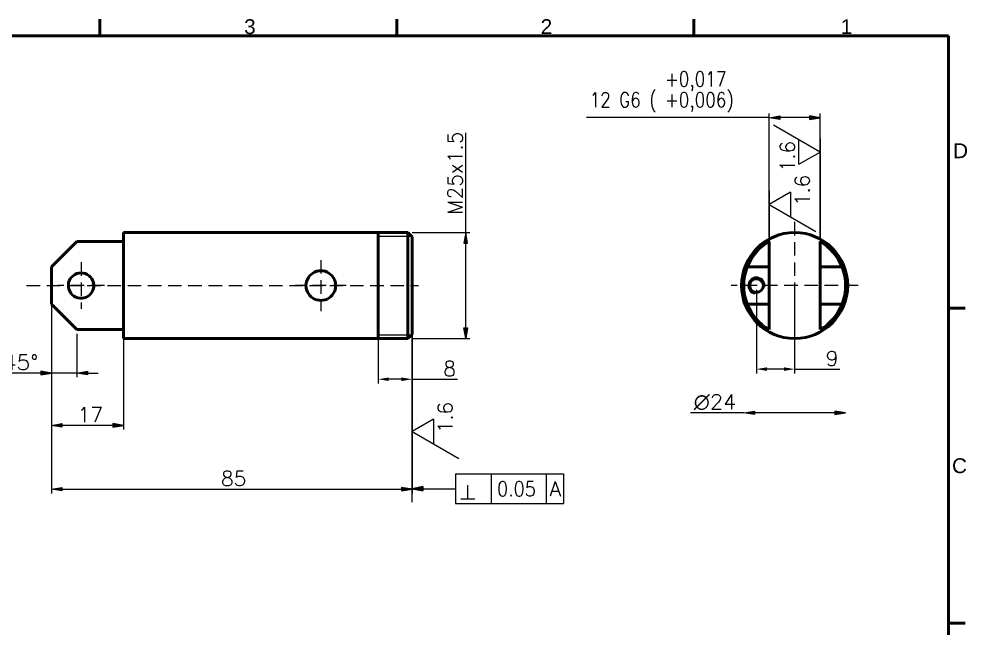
# Model space of a CAD drawing. Header units: millimetres. Extents: x 6 to 414, y 6 to 294.
# Drawn here: x 191 to 414.4, y 147.3 to 291 of the extents above; entities that cross this region are included whole.
import ezdxf

# ---------------------------------------------------------------- set-up
doc = ezdxf.new("R2010")
doc.units = ezdxf.units.MM
doc.linetypes.add('HIDDEN2', pattern=[4.7625, 3.175, -1.5875])
doc.layers.get('0').update_dxf_attribs({"lineweight": 0, "true_color": 0xffffff})
doc.layers.get('Defpoints').update_dxf_attribs({"lineweight": 0, "true_color": 0xffffff})
for name, color, linetype, lineweight, true_color in [('Bordo_0', 7, 'Continuous', 50, 0xffffff), ('Bordo_2', 7, 'Continuous', 50, 0xffffff), ('Centro(ISO)', 7, 'Continuous', 0, 0xffffff), ('Filettatura(ISO)', 7, 'Continuous', 0, 0xffffff), ("Linea d'asse(ISO)", 7, 'Continuous', 0, 0xffffff), ('Quote(ISO)', 7, 'Continuous', 0, 0xffffff), ('Simboli(ISO)', 7, 'Continuous', 0, 0xffffff), ('Spigoli visibili(ISO)', 7, 'Continuous', 50, 0xffffff)]:
    doc.layers.add(name, color=color, linetype=linetype, lineweight=lineweight, true_color=true_color)
doc.styles.add('EUROLLS_TESTO', font='')
doc.styles.add('Stile testo15', font='')
doc.styles.add('Stile testo43', font='')
doc.styles.add('Stile testo6', font='ARIAL.TTF')
doc.styles.get('EUROLLS_TESTO').set_extended_font_data('RomanS')
doc.styles.get('Stile testo15').set_extended_font_data('AIGDT')
doc.styles.get('Stile testo43').set_extended_font_data('RomanS')
doc.dimstyles.new('EUROLLS', dxfattribs={"dimtxt": 3.5, "dimasz": 2.5, "dimexe": 1, "dimexo": 1, "dimgap": 0.75, "dimtad": 1, "dimtxsty": 'EUROLLS_TESTO', "dimcen": 0.09, "dimclrt": 2, "dimadec": 0, "dimazin": 0, "dimtfac": 1, "dimtofl": 0, "dimtmove": 0, "dimatfit": 3, "dimfxl": 1, "dimtolj": 1, "dimarcsym": 0})

# ---------------------------------------------------------------- blocks, each defined once
blk = doc.blocks.new('Polyline_18', base_point=(205.597808, 231.088838))
at = {"layer": 'Spigoli visibili(ISO)'}
for p, q in [((203.706611, 230.417015), (203.350382, 230.075712)), ((204.127993, 230.703483), (203.706611, 230.417015)), ((204.598998, 230.9175), (204.127993, 230.703483)), ((205.098013, 231.046117), (204.598998, 230.9175)), ((205.597808, 231.088838), (205.098013, 231.046117)), ((206.097604, 231.046117), (205.597808, 231.088838)), ((206.596619, 230.9175), (206.097604, 231.046117)), ((207.067624, 230.703483), (206.596619, 230.9175)), ((207.489006, 230.417015), (207.067624, 230.703483)), ((207.845234, 230.075712), (207.489006, 230.417015)), ((202.664618, 228.714602), (202.600474, 228.212344)), ((202.600474, 228.212344), (202.621827, 227.714982)), ((202.814859, 229.209169), (202.664618, 228.714602)), ((203.04892, 229.669588), (202.814859, 229.209169)), ((203.350382, 230.075712), (203.04892, 229.669588)), ((208.146697, 229.669588), (207.845234, 230.075712)), ((208.380757, 229.209169), (208.146697, 229.669588)), ((208.530999, 228.714602), (208.380757, 229.209169)), ((208.595143, 228.212344), (208.530999, 228.714602)), ((208.573789, 227.714982), (208.595143, 228.212344)), ((202.621827, 227.714982), (202.728933, 227.213091)), ((202.728933, 227.213091), (202.922176, 226.732657)), ((202.922176, 226.732657), (203.192515, 226.297095)), ((203.192515, 226.297095), (203.520263, 225.924674)), ((203.520263, 225.924674), (203.90995, 225.609644)), ((207.285666, 225.609644), (207.675353, 225.924674)), ((207.675353, 225.924674), (208.003102, 226.297095)), ((208.003102, 226.297095), (208.273441, 226.732657)), ((208.273441, 226.732657), (208.466683, 227.213091)), ((208.466683, 227.213091), (208.573789, 227.714982)), ((203.90995, 225.609644), (204.358451, 225.356882)), ((204.358451, 225.356882), (204.846671, 225.185089)), ((204.846671, 225.185089), (205.349549, 225.099505)), ((205.349549, 225.099505), (205.846068, 225.099505)), ((205.846068, 225.099505), (206.348945, 225.185089)), ((206.348945, 225.185089), (206.837165, 225.356882)), ((206.837165, 225.356882), (207.285666, 225.609644))]:
    blk.add_line(p, q, dxfattribs=at)
blk = doc.blocks.new('Polyline_19', base_point=(262.097807, 224.588838))
at = {"layer": 'Spigoli visibili(ISO)'}
for p, q in [((259.160896, 229.991003), (259.458662, 230.387232)), ((259.458662, 230.387232), (259.799853, 230.728369)), ((259.799853, 230.728369), (260.196062, 231.026025)), ((260.196062, 231.026025), (260.6388, 231.27013)), ((260.6388, 231.27013), (261.115056, 231.447417)), ((261.115056, 231.447417), (261.607805, 231.553545)), ((261.607805, 231.553545), (262.097807, 231.588838)), ((262.097807, 231.588838), (262.58781, 231.553545)), ((262.58781, 231.553545), (263.080559, 231.447417)), ((263.080559, 231.447417), (263.556815, 231.27013)), ((263.556815, 231.27013), (263.999558, 231.026025)), ((263.999558, 231.026025), (264.395762, 230.728369)), ((264.395762, 230.728369), (264.736953, 230.387232)), ((264.736953, 230.387232), (265.034724, 229.991003)), ((258.597808, 228.088838), (258.633113, 228.578893)), ((258.633113, 227.598784), (258.597808, 228.088838)), ((258.633113, 228.578893), (258.739281, 229.071761)), ((258.739281, 229.071761), (258.91666, 229.548159)), ((258.91666, 229.548159), (259.160896, 229.991003)), ((265.034724, 229.991003), (265.278955, 229.548159)), ((265.278955, 229.548159), (265.456334, 229.071761)), ((265.456334, 229.071761), (265.562506, 228.578893)), ((265.562506, 228.578893), (265.597806, 228.088838)), ((265.597806, 228.088838), (265.562506, 227.598784)), ((258.739281, 227.105916), (258.633113, 227.598784)), ((258.91666, 226.629518), (258.739281, 227.105916)), ((259.160896, 226.186674), (258.91666, 226.629518)), ((259.458662, 225.790444), (259.160896, 226.186674)), ((259.799853, 225.449307), (259.458662, 225.790444)), ((264.736953, 225.790444), (264.395762, 225.449307)), ((265.034724, 226.186674), (264.736953, 225.790444)), ((265.278955, 226.629518), (265.034724, 226.186674)), ((265.456334, 227.105916), (265.278955, 226.629518)), ((265.562506, 227.598784), (265.456334, 227.105916)), ((260.196062, 225.151652), (259.799853, 225.449307)), ((260.6388, 224.907547), (260.196062, 225.151652)), ((261.115056, 224.730259), (260.6388, 224.907547)), ((261.607805, 224.624132), (261.115056, 224.730259)), ((262.097807, 224.588838), (261.607805, 224.624132)), ((262.58781, 224.624132), (262.097807, 224.588838)), ((263.080559, 224.730259), (262.58781, 224.624132)), ((263.556815, 224.907547), (263.080559, 224.730259)), ((263.999558, 225.151652), (263.556815, 224.907547)), ((264.395762, 225.449307), (263.999558, 225.151652))]:
    blk.add_line(p, q, dxfattribs=at)
blk = doc.blocks.new('Solid_25', base_point=(377.25, 268.1))
at = {"layer": 'Quote(ISO)', "linetype": 'Continuous'}
blk.add_hatch(color=0, dxfattribs=at).paths.add_polyline_path([(377.25, 267.26), (377.25, 268.1), (379.75, 267.68)])
at = {"layer": 'Quote(ISO)', "color": 0, "linetype": 'Continuous'}
for p, q in [((377.25, 268.1), (377.25, 267.26)), ((379.75, 267.68), (377.25, 268.1)), ((377.25, 267.26), (379.75, 267.68))]:
    blk.add_line(p, q, dxfattribs=at)
blk = doc.blocks.new('Solid_26', base_point=(370.25, 268.1))
at = {"layer": 'Quote(ISO)', "linetype": 'Continuous'}
blk.add_hatch(color=0, dxfattribs=at).paths.add_polyline_path([(370.25, 267.26), (370.25, 268.1), (367.75, 267.68)])
at = {"layer": 'Quote(ISO)', "color": 0, "linetype": 'Continuous'}
for p, q in [((367.75, 267.68), (370.25, 268.1)), ((370.25, 268.1), (370.25, 267.26)), ((370.25, 267.26), (367.75, 267.68))]:
    blk.add_line(p, q, dxfattribs=at)
blk = doc.blocks.new('.D_10')
at = {"layer": 'Defpoints', "color": 0, "linetype": 'Continuous'}
for p in [(367.748809, 267.678423), (367.748809, 238.481143), (379.748809, 238.481143)]:
    blk.add_point(p, dxfattribs=at)
at = {"layer": 'Quote(ISO)', "color": 0, "linetype": 'Continuous', "lineweight": 0}
for p, q in [((367.748809, 239.481143), (367.748809, 268.678423)), ((379.748809, 239.481143), (379.748809, 268.678423)), ((367.748809, 267.678423), (324.662767, 267.678423)), ((377.248809, 267.678423), (370.248809, 267.678423))]:
    blk.add_line(p, q, dxfattribs=at)
at = {"layer": 'Quote(ISO)', "color": 0, "linetype": 'Continuous'}
for name, p in [('Solid_26', (370.248809, 268.09509)), ('Solid_25', (377.248809, 268.09509))]:
    blk.add_blockref(name, p, dxfattribs=at)
at = {"layer": 'Quote(ISO)', "color": 0, "linetype": 'Continuous', "lineweight": 0, "insert": (325.412781, 273.761749), "char_height": 3.5, "attachment_point": 4, "line_spacing_factor": 0.899982, "style": 'EUROLLS_TESTO'}
blk.add_mtext('{\\W0.83;12 G6 ( \\S+0,017^ +0,006;)}', dxfattribs=at)
blk = doc.blocks.new('Solid_27', base_point=(383.25, 198.49))
at = {"layer": 'Quote(ISO)', "linetype": 'Continuous'}
blk.add_hatch(color=0, dxfattribs=at).paths.add_polyline_path([(383.25, 197.66), (383.25, 198.49), (385.75, 198.07)])
at = {"layer": 'Quote(ISO)', "color": 0, "linetype": 'Continuous'}
for p, q in [((383.25, 198.49), (383.25, 197.66)), ((385.75, 198.07), (383.25, 198.49)), ((383.25, 197.66), (385.75, 198.07))]:
    blk.add_line(p, q, dxfattribs=at)
blk = doc.blocks.new('Solid_28', base_point=(364.25, 198.49))
at = {"layer": 'Quote(ISO)', "linetype": 'Continuous'}
blk.add_hatch(color=0, dxfattribs=at).paths.add_polyline_path([(364.25, 197.66), (364.25, 198.49), (361.75, 198.07)])
at = {"layer": 'Quote(ISO)', "color": 0, "linetype": 'Continuous'}
for p, q in [((361.75, 198.07), (364.25, 198.49)), ((364.25, 197.66), (361.75, 198.07)), ((364.25, 198.49), (364.25, 197.66))]:
    blk.add_line(p, q, dxfattribs=at)
blk = doc.blocks.new('.D_11')
at = {"layer": 'Defpoints', "color": 0, "linetype": 'Continuous'}
for p in [(361.748809, 228.088838), (385.748809, 228.088838), (385.748809, 198.072807)]:
    blk.add_point(p, dxfattribs=at)
at = {"layer": 'Quote(ISO)', "color": 0, "linetype": 'Continuous', "lineweight": 0}
for p, q in [((361.748809, 198.072807), (349.229906, 198.072807)), ((383.248809, 198.072807), (364.248809, 198.072807))]:
    blk.add_line(p, q, dxfattribs=at)
at = {"layer": 'Quote(ISO)', "color": 0, "linetype": 'Continuous'}
for name, p in [('Solid_28', (364.248809, 198.489474)), ('Solid_27', (383.248809, 198.489474))]:
    blk.add_blockref(name, p, dxfattribs=at)
at = {"layer": 'Quote(ISO)', "color": 0, "linetype": 'Continuous', "lineweight": 0, "insert": (349.980408, 200.572815), "char_height": 3.5, "attachment_point": 4, "line_spacing_factor": 0.899982, "style": 'EUROLLS_TESTO'}
blk.add_mtext('{\\W1.04;{\\fAIGDT|b0|i0;{\\fAIGDT|b0|i0;{\\H1x;}n{\\fRomanS|b0|i0;{\\fRomanS|b0|i0;{\\fRomanS|b0|i1;{\\H1x;24}}}}}}}', dxfattribs=at)
blk = doc.blocks.new('*D64')
at = {"layer": 'Defpoints', "color": 0}
for p in [(364.748809, 228.088838), (373.748809, 228.088838), (364.748809, 208.391968)]:
    blk.add_point(p, dxfattribs=at)
at = {"layer": 'Quote(ISO)', "color": 7, "linetype": 'Continuous', "lineweight": -2}
for p, q in [((364.748809, 227.088838), (364.748809, 207.391968)), ((373.748809, 227.088838), (373.748809, 207.391968)), ((371.248809, 208.391968), (367.248809, 208.391968)), ((373.748809, 208.391968), (384.404104, 208.391968))]:
    blk.add_line(p, q, dxfattribs=at)
at = {"layer": 'Quote(ISO)', "color": 7}
for points in [[(367.248809, 208.808634), (367.248809, 207.975301), (364.748809, 208.391968)], [(371.248809, 207.975301), (371.248809, 208.808634), (373.748809, 208.391968)]]:
    blk.add_solid(points, dxfattribs=at)
at = {"layer": 'Quote(ISO)', "color": 7, "lineweight": 0, "insert": (382.57077, 210.891968), "char_height": 3.5, "attachment_point": 5, "style": 'EUROLLS_TESTO'}
blk.add_mtext('\\fRomanS|b0|i0|c0|p0;\\A1;9', dxfattribs=at)
blk = doc.blocks.new('Solid_29', base_point=(207.1, 207.89))
at = {"layer": 'Quote(ISO)', "linetype": 'Continuous'}
blk.add_hatch(color=0, dxfattribs=at).paths.add_polyline_path([(207.1, 207.05), (207.1, 207.89), (204.6, 207.47)])
at = {"layer": 'Quote(ISO)', "color": 0, "linetype": 'Continuous'}
for p, q in [((204.6, 207.47), (207.1, 207.89)), ((207.1, 207.89), (207.1, 207.05)), ((207.1, 207.05), (204.6, 207.47))]:
    blk.add_line(p, q, dxfattribs=at)
blk = doc.blocks.new('Solid_30', base_point=(196.1, 207.89))
at = {"layer": 'Quote(ISO)', "linetype": 'Continuous'}
blk.add_hatch(color=0, dxfattribs=at).paths.add_polyline_path([(196.1, 207.05), (196.1, 207.89), (198.6, 207.47)])
at = {"layer": 'Quote(ISO)', "color": 0, "linetype": 'Continuous'}
for p, q in [((196.1, 207.89), (196.1, 207.05)), ((198.6, 207.47), (196.1, 207.89)), ((196.1, 207.05), (198.6, 207.47))]:
    blk.add_line(p, q, dxfattribs=at)
blk = doc.blocks.new('.D_12')
at = {"layer": 'Defpoints', "color": 0, "linetype": 'Continuous'}
for p in [(198.597808, 217.696534), (204.597808, 217.696534), (204.597808, 207.468842)]:
    blk.add_point(p, dxfattribs=at)
at = {"layer": 'Quote(ISO)', "color": 0, "linetype": 'Continuous', "lineweight": 0}
for p, q in [((198.597808, 216.696534), (198.597808, 206.468842)), ((204.597808, 216.696534), (204.597808, 206.468842)), ((196.097808, 207.468842), (180.397809, 207.468842)), ((204.597808, 207.468842), (198.597808, 207.468842)), ((207.097808, 207.468842), (209.597808, 207.468842))]:
    blk.add_line(p, q, dxfattribs=at)
at = {"layer": 'Quote(ISO)', "color": 0, "linetype": 'Continuous'}
for name, p in [('Solid_30', (196.097808, 207.885509)), ('Solid_29', (207.097808, 207.885509))]:
    blk.add_blockref(name, p, dxfattribs=at)
at = {"layer": 'Quote(ISO)', "color": 0, "linetype": 'Continuous', "lineweight": 0, "insert": (181.147812, 209.968842), "char_height": 3.5, "attachment_point": 4, "line_spacing_factor": 0.899982, "style": 'EUROLLS_TESTO'}
blk.add_mtext('{\\W1.08;6x45°}', dxfattribs=at)
blk = doc.blocks.new('Solid_31', base_point=(201.1, 180.51))
at = {"layer": 'Quote(ISO)', "linetype": 'Continuous'}
blk.add_hatch(color=0, dxfattribs=at).paths.add_polyline_path([(201.1, 179.67), (201.1, 180.51), (198.6, 180.09)])
at = {"layer": 'Quote(ISO)', "color": 0, "linetype": 'Continuous'}
for p, q in [((198.6, 180.09), (201.1, 180.51)), ((201.1, 179.67), (198.6, 180.09)), ((201.1, 180.51), (201.1, 179.67))]:
    blk.add_line(p, q, dxfattribs=at)
blk = doc.blocks.new('Solid_32', base_point=(281.1, 180.51))
at = {"layer": 'Quote(ISO)', "linetype": 'Continuous'}
blk.add_hatch(color=0, dxfattribs=at).paths.add_polyline_path([(281.1, 179.67), (281.1, 180.51), (283.6, 180.09)])
at = {"layer": 'Quote(ISO)', "color": 0, "linetype": 'Continuous'}
for p, q in [((281.1, 180.51), (281.1, 179.67)), ((283.6, 180.09), (281.1, 180.51)), ((281.1, 179.67), (283.6, 180.09))]:
    blk.add_line(p, q, dxfattribs=at)
blk = doc.blocks.new('.D_13')
at = {"layer": 'Defpoints', "color": 0, "linetype": 'Continuous'}
for p in [(198.597808, 228.088838), (283.597808, 228.088838), (283.597808, 180.088838)]:
    blk.add_point(p, dxfattribs=at)
at = {"layer": 'Quote(ISO)', "color": 0, "linetype": 'Continuous', "lineweight": 0}
for p, q in [((198.597808, 227.088838), (198.597808, 179.088838)), ((283.597808, 227.088838), (283.597808, 179.088838)), ((201.097808, 180.088838), (281.097808, 180.088838))]:
    blk.add_line(p, q, dxfattribs=at)
at = {"layer": 'Quote(ISO)', "color": 0, "linetype": 'Continuous'}
for name, p in [('Solid_31', (201.097808, 180.505505)), ('Solid_32', (281.097808, 180.505505))]:
    blk.add_blockref(name, p, dxfattribs=at)
at = {"layer": 'Quote(ISO)', "color": 0, "linetype": 'Continuous', "lineweight": 0, "insert": (238.547806, 182.588837), "char_height": 3.5, "attachment_point": 4, "line_spacing_factor": 0.899982, "style": 'EUROLLS_TESTO'}
blk.add_mtext('85', dxfattribs=at)
blk = doc.blocks.new('Solid_33', base_point=(201.1, 195.56))
at = {"layer": 'Quote(ISO)', "linetype": 'Continuous'}
blk.add_hatch(color=0, dxfattribs=at).paths.add_polyline_path([(201.1, 194.72), (201.1, 195.56), (198.6, 195.14)])
at = {"layer": 'Quote(ISO)', "color": 0, "linetype": 'Continuous'}
for p, q in [((198.6, 195.14), (201.1, 195.56)), ((201.1, 194.72), (198.6, 195.14)), ((201.1, 195.56), (201.1, 194.72))]:
    blk.add_line(p, q, dxfattribs=at)
blk = doc.blocks.new('Solid_34', base_point=(213.1, 195.56))
at = {"layer": 'Quote(ISO)', "linetype": 'Continuous'}
blk.add_hatch(color=0, dxfattribs=at).paths.add_polyline_path([(213.1, 194.72), (213.1, 195.56), (215.6, 195.14)])
at = {"layer": 'Quote(ISO)', "color": 0, "linetype": 'Continuous'}
for p, q in [((213.1, 195.56), (213.1, 194.72)), ((215.6, 195.14), (213.1, 195.56)), ((213.1, 194.72), (215.6, 195.14))]:
    blk.add_line(p, q, dxfattribs=at)
blk = doc.blocks.new('.D_14')
at = {"layer": 'Defpoints', "color": 0, "linetype": 'Continuous'}
for p in [(198.597808, 228.088838), (215.597808, 228.088838), (215.597808, 195.138416)]:
    blk.add_point(p, dxfattribs=at)
at = {"layer": 'Quote(ISO)', "color": 0, "linetype": 'Continuous', "lineweight": 0}
for p, q in [((198.597808, 227.088838), (198.597808, 194.138416)), ((215.597808, 227.088838), (215.597808, 194.138416)), ((201.097808, 195.138416), (213.097808, 195.138416))]:
    blk.add_line(p, q, dxfattribs=at)
at = {"layer": 'Quote(ISO)', "color": 0, "linetype": 'Continuous'}
for name, p in [('Solid_33', (201.097808, 195.555082)), ('Solid_34', (213.097808, 195.555082))]:
    blk.add_blockref(name, p, dxfattribs=at)
at = {"layer": 'Quote(ISO)', "color": 0, "linetype": 'Continuous', "lineweight": 0, "insert": (204.772812, 197.638412), "char_height": 3.5, "attachment_point": 4, "line_spacing_factor": 0.899982, "style": 'EUROLLS_TESTO'}
blk.add_mtext('17', dxfattribs=at)
blk = doc.blocks.new('*D74')
at = {"layer": 'Defpoints', "color": 0}
for p in [(275.597808, 225.588838), (283.597808, 225.588838), (275.597808, 205.999222)]:
    blk.add_point(p, dxfattribs=at)
at = {"layer": 'Quote(ISO)', "color": 7, "linetype": 'Continuous', "lineweight": -2}
for p, q in [((275.597808, 224.588838), (275.597808, 204.999222)), ((283.597808, 224.588838), (283.597808, 204.999222)), ((281.097808, 205.999222), (278.097808, 205.999222)), ((283.597808, 205.999222), (294.336436, 205.999222))]:
    blk.add_line(p, q, dxfattribs=at)
at = {"layer": 'Quote(ISO)', "color": 7}
for points in [[(278.097808, 206.415888), (278.097808, 205.582555), (275.597808, 205.999222)], [(281.097808, 205.582555), (281.097808, 206.415888), (283.597808, 205.999222)]]:
    blk.add_solid(points, dxfattribs=at)
at = {"layer": 'Quote(ISO)', "color": 7, "lineweight": 0, "insert": (292.419769, 208.499222), "char_height": 3.5, "attachment_point": 5, "style": 'EUROLLS_TESTO'}
blk.add_mtext('\\fRomanS|b0|i0|c0|p0;\\A1;8', dxfattribs=at)
blk = doc.blocks.new('Solid_35', base_point=(295.82, 218.09))
at = {"layer": 'Quote(ISO)', "linetype": 'Continuous'}
blk.add_hatch(color=0, dxfattribs=at).paths.add_polyline_path([(296.66, 218.09), (295.82, 218.09), (296.24, 215.59)])
at = {"layer": 'Quote(ISO)', "color": 0, "linetype": 'Continuous'}
for p, q in [((295.82, 218.09), (296.66, 218.09)), ((296.24, 215.59), (295.82, 218.09)), ((296.66, 218.09), (296.24, 215.59))]:
    blk.add_line(p, q, dxfattribs=at)
blk = doc.blocks.new('Solid_36', base_point=(295.82, 238.09))
at = {"layer": 'Quote(ISO)', "linetype": 'Continuous'}
blk.add_hatch(color=0, dxfattribs=at).paths.add_polyline_path([(296.66, 238.09), (295.82, 238.09), (296.24, 240.59)])
at = {"layer": 'Quote(ISO)', "color": 0, "linetype": 'Continuous'}
for p, q in [((296.24, 240.59), (295.82, 238.09)), ((296.66, 238.09), (296.24, 240.59)), ((295.82, 238.09), (296.66, 238.09))]:
    blk.add_line(p, q, dxfattribs=at)
blk = doc.blocks.new('.D_15')
at = {"layer": 'Defpoints', "color": 0, "linetype": 'Continuous'}
for p in [(282.597808, 240.588838), (282.597808, 215.588838), (296.241594, 215.588838)]:
    blk.add_point(p, dxfattribs=at)
at = {"layer": 'Quote(ISO)', "color": 0, "linetype": 'Continuous', "lineweight": 0}
for p, q in [((296.241594, 240.588838), (296.241594, 264.123338)), ((283.597808, 240.588838), (297.241594, 240.588838)), ((296.241594, 218.088838), (296.241594, 238.088838)), ((283.597808, 215.588838), (297.241594, 215.588838))]:
    blk.add_line(p, q, dxfattribs=at)
at = {"layer": 'Quote(ISO)', "color": 0, "linetype": 'Continuous'}
for name, p in [('Solid_36', (295.824927, 238.088838)), ('Solid_35', (295.824927, 218.088838))]:
    blk.add_blockref(name, p, dxfattribs=at)
at = {"layer": 'Quote(ISO)', "color": 0, "linetype": 'Continuous', "lineweight": 0, "insert": (293.741608, 244.773331), "char_height": 3.5, "attachment_point": 4, "rotation": 90, "line_spacing_factor": 0.899982, "style": 'EUROLLS_TESTO'}
blk.add_mtext('M25x1.5', dxfattribs=at)
blk = doc.blocks.new('Polyline_1', base_point=(10, 10))
at = {"layer": 'Bordo_0'}
for p, q in [((10, 287.000008), (410, 287.000008)), ((410, 287.000008), (410, 10))]:
    blk.add_line(p, q, dxfattribs=at)
blk = doc.blocks.new('Bordi Default Border')
at = {"layer": 'Bordo_0'}
for p, q in [((210, 287.000008), (210, 290.900002)), ((280, 287.000008), (280, 290.900002)), ((350, 287.000008), (350, 290.900002)), ((410, 222.749996), (413.899994, 222.749996)), ((410, 148.500004), (413.899994, 148.500004))]:
    blk.add_line(p, q, dxfattribs=at)
blk.add_blockref('Polyline_1', (10, 10), dxfattribs=at)
at = {"layer": 'Bordo_2', "char_height": 3.5, "attachment_point": 7, "line_spacing_factor": 0.899982, "style": 'Stile testo6'}
for s, insert in [('3', (244.016785, 287.341309)), ('2', (313.899597, 287.399994)), ('1', (384.612488, 287.399994)), ('D', (411.072479, 258.125)), ('C', (410.828339, 183.816315))]:
    blk.add_mtext(s, dxfattribs=dict(at, insert=insert))
blk = doc.blocks.new('Identificatore stato della superficie4')
at = {"layer": 'Simboli(ISO)', "color": 0, "linetype": 'Continuous', "lineweight": 0}
blk.add_line((367.748809, 250.400563), (367.748809, 238.481143), dxfattribs=at)
at = {"layer": 'Simboli(ISO)'}
for p, q in [((372.758809, 250.112315), (367.758809, 247.225563)), ((372.758809, 250.112315), (372.758809, 244.338812)), ((367.758809, 247.225563), (378.758809, 240.874711))]:
    blk.add_line(p, q, dxfattribs=at)
at = {"layer": 'Simboli(ISO)', "insert": (377.292664, 246.902908), "char_height": 3.5, "attachment_point": 7, "rotation": 90, "line_spacing_factor": 0.899982, "style": 'Stile testo43'}
blk.add_mtext('{\\W0.97;1.6}', dxfattribs=at)
blk = doc.blocks.new('Identificatore stato della superficie5')
at = {"layer": 'Simboli(ISO)'}
for p, q in [((379.738809, 259.56647), (368.738809, 265.917323)), ((374.738809, 256.679719), (374.738809, 262.453222)), ((374.738809, 256.679719), (379.738809, 259.56647))]:
    blk.add_line(p, q, dxfattribs=at)
at = {"layer": 'Simboli(ISO)', "color": 0, "linetype": 'Continuous', "lineweight": 0}
blk.add_line((379.748809, 262.74147), (379.748809, 238.481143), dxfattribs=at)
at = {"layer": 'Simboli(ISO)', "insert": (373.788818, 254.892303), "char_height": 3.5, "attachment_point": 7, "rotation": 90, "line_spacing_factor": 0.899982, "style": 'Stile testo43'}
blk.add_mtext('{\\W0.97;1.6}', dxfattribs=at)
blk = doc.blocks.new('Identificatore stato della superficie7')
at = {"layer": 'Simboli(ISO)', "color": 0, "linetype": 'Continuous', "lineweight": 0}
blk.add_line((283.597808, 190.489643), (283.597808, 216.588838), dxfattribs=at)
at = {"layer": 'Simboli(ISO)'}
for p, q in [((288.607808, 196.551395), (283.607808, 193.664643)), ((288.607808, 196.551395), (288.607808, 190.777892)), ((283.607808, 193.664643), (294.607808, 187.313791))]:
    blk.add_line(p, q, dxfattribs=at)
at = {"layer": 'Simboli(ISO)', "insert": (293.141663, 193.34198), "char_height": 3.5, "attachment_point": 7, "rotation": 90, "line_spacing_factor": 0.899982, "style": 'Stile testo43'}
blk.add_mtext('{\\W0.97;1.6}', dxfattribs=at)
blk = doc.blocks.new('Polyline_4', base_point=(286.097813, 180.697994))
at = {"layer": 'Simboli(ISO)', "color": 0, "linetype": 'Continuous', "lineweight": 0}
for p, q in [((286.097813, 180.697994), (283.597813, 180.197983)), ((283.597813, 180.197983), (286.097813, 179.69799)), ((286.097813, 179.69799), (286.097813, 180.697994))]:
    blk.add_line(p, q, dxfattribs=at)
blk = doc.blocks.new('Solid_3', base_point=(283.6, 180.2))
at = {"layer": 'Simboli(ISO)'}
blk.add_hatch(color=0, dxfattribs=at).paths.add_polyline_path([(286.1, 180.7), (283.6, 180.2), (286.1, 179.7)])
at = {"layer": 'Simboli(ISO)', "color": 0}
for p, q in [((283.6, 180.2), (286.1, 180.7)), ((286.1, 179.7), (283.6, 180.2)), ((286.1, 180.7), (286.1, 179.7))]:
    blk.add_line(p, q, dxfattribs=at)
blk = doc.blocks.new('Identificatore quotature e &tolleranze geometriche1')
at = {"layer": 'Simboli(ISO)', "color": 0, "linetype": 'Continuous', "lineweight": 0}
for p, q in [((283.597808, 177.022987), (283.597808, 216.588838)), ((286.097808, 180.697987), (283.597808, 180.197987)), ((286.097808, 180.197987), (283.597808, 180.197987)), ((283.597808, 180.197987), (286.097808, 179.697987)), ((286.097808, 179.697987), (286.097808, 180.697987)), ((286.097808, 180.197987), (290.619019, 180.197987)), ((290.619019, 180.197987), (293.794019, 180.197987))]:
    blk.add_line(p, q, dxfattribs=at)
at = {"layer": 'Simboli(ISO)'}
for p, q in [((293.794019, 183.697987), (319.272098, 183.697987)), ((293.794019, 183.697987), (293.794019, 176.697987)), ((302.243344, 183.697987), (302.243344, 176.697987)), ((315.199814, 183.697987), (315.199814, 176.697987)), ((319.272098, 183.697987), (319.272098, 176.697987)), ((293.794019, 176.697987), (319.272098, 176.697987))]:
    blk.add_line(p, q, dxfattribs=at)
at = {"layer": 'Simboli(ISO)', "color": 0, "linetype": 'Continuous', "lineweight": 0}
blk.add_blockref('Polyline_4', (286.097813, 180.697994), dxfattribs=at)
at = {"layer": 'Simboli(ISO)', "color": 0}
blk.add_blockref('Solid_3', (283.597813, 180.197983), dxfattribs=at)
at = {"layer": 'Simboli(ISO)', "char_height": 3.5, "attachment_point": 7, "line_spacing_factor": 0.899982}
for s, insert, style in [('b', (294.772522, 177.615219), 'Stile testo15'), ('{\\W0.87;0.05}', (303.617371, 178.406052), 'Stile testo43'), ('A', (315.99765, 178.425629), 'Stile testo43')]:
    blk.add_mtext(s, dxfattribs=dict(at, insert=insert, style=style))

msp = doc.modelspace()

# ---------------------------------------------------------------- linework, layer by layer
at = {"layer": 'Centro(ISO)', "linetype": 'HIDDEN2'}
for p, q in [((373.7488, 243.0888), (373.7488, 213.0888)), ((205.5978, 233.5888), (205.5978, 222.5888)), ((262.0978, 234.0888), (262.0978, 222.0888)), ((211.0978, 228.0888), (200.0978, 228.0888)), ((268.0978, 228.0888), (256.0978, 228.0888)), ((388.7488, 228.0888), (358.7488, 228.0888))]:
    msp.add_line(p, q, dxfattribs=at)
at = {"layer": 'Filettatura(ISO)'}
for p, q in [((283.5038, 239.6828), (275.5978, 239.6828)), ((275.5978, 216.4948), (283.5038, 216.4948))]:
    msp.add_line(p, q, dxfattribs=at)
msp.add_arc((364.7488, 228.0888), 2, 350, 260, dxfattribs=at)
at = {"layer": "Linea d'asse(ISO)", "linetype": 'HIDDEN2'}
msp.add_line((192.7718, 228.0888), (285.0978, 228.0888), dxfattribs=at)
at = {"layer": 'Spigoli visibili(ISO)'}
for p, q in [((215.5978, 215.5888), (215.5978, 240.5888)), ((215.5978, 240.5888), (282.5978, 240.5888)), ((275.5978, 215.5888), (275.5978, 240.5888)), ((282.5978, 215.5888), (282.5978, 240.5888)), ((283.5978, 239.5888), (282.5978, 240.5888)), ((283.5978, 239.5888), (283.5978, 216.5888)), ((198.5978, 232.4811), (204.5978, 238.4811)), ((204.5978, 238.4811), (215.5978, 238.4811)), ((367.7488, 238.4811), (367.7488, 232.4811)), ((379.7488, 232.4811), (379.7488, 238.4811)), ((198.5978, 232.4811), (198.5978, 223.6965)), ((367.7488, 232.4811), (362.5816, 232.4811)), ((367.7488, 223.6965), (367.7488, 232.4811)), ((384.9161, 232.4811), (379.7488, 232.4811)), ((379.7488, 232.4811), (379.7488, 223.6965)), ((204.5978, 217.6965), (198.5978, 223.6965)), ((362.5816, 223.6965), (367.7488, 223.6965)), ((367.7488, 223.6965), (367.7488, 217.6965)), ((379.7488, 217.6965), (379.7488, 223.6965)), ((379.7488, 223.6965), (384.9161, 223.6965)), ((215.5978, 217.6965), (204.5978, 217.6965)), ((215.5978, 215.5888), (282.5978, 215.5888)), ((283.5978, 216.5888), (282.5978, 215.5888))]:
    msp.add_line(p, q, dxfattribs=at)
for centre, radius in [((373.7488, 228.0888), 12.5), ((364.7488, 228.0888), 1.621)]:
    msp.add_circle(centre, radius, dxfattribs=at)
for start, end in [(120, 158.529299), (21.470701, 60), (158.529299, 201.470701), (338.529299, 21.470701), (201.470701, 240), (300, 338.529299)]:
    msp.add_arc((373.7488, 228.0888), 12, start, end, dxfattribs=at)

# ---------------------------------------------------------------- block references
at = {"linetype": 'Continuous', "lineweight": 30}
msp.add_blockref('Bordi Default Border', (0, 0), dxfattribs=at)
at = {"color": 1, "linetype": 'Continuous', "lineweight": 30, "true_color": 0xff0000}
for name in ['.D_10', '.D_15', '.D_13', '.D_14', '.D_11', '.D_12']:
    msp.add_blockref(name, (0, 0), dxfattribs=at)
at = {"layer": 'Simboli(ISO)', "linetype": 'Continuous', "lineweight": 30}
for name in ['Identificatore stato della superficie5', 'Identificatore stato della superficie4', 'Identificatore stato della superficie7', 'Identificatore quotature e &tolleranze geometriche1']:
    msp.add_blockref(name, (0, 0), dxfattribs=at)
at = {"layer": 'Spigoli visibili(ISO)'}
for name, p in [('Polyline_18', (205.5978, 231.0888)), ('Polyline_19', (262.0978, 224.5888))]:
    msp.add_blockref(name, p, dxfattribs=at)

# ---------------------------------------------------------------- dimensions: what is measured, and where the dimension line sits
at = {"layer": 'Quote(ISO)', "color": 7, "linetype": 'Continuous', "lineweight": 0, "true_color": 0xffffff}
for base, p1, p2, picture, middle in [((364.7488, 208.392), (373.7488, 228.0888), (364.7488, 228.0888), '*D64', (382.5708, 208.392)), ((275.5978, 205.9992), (283.5978, 225.5888), (275.5978, 225.5888), '*D74', (292.4198, 205.9992))]:
    dim = msp.add_linear_dim(base=base, p1=p1, p2=p2, angle=180, text='\\fRomanS|b0|i0|c0|p0;<>', dimstyle='EUROLLS', override={"dimjust": 0, "dimrnd": 0, "dimpost": '<>', "dimse1": 0, "dimse2": 0, "dimclrd": 7, "dimclre": 7, "dimclrt": 7, "dimtmove": 0}, dxfattribs=at)
    dim.commit()
    dim.dimension.update_dxf_attribs({"geometry": picture, "text_midpoint": middle, "dimtype": 161})

doc.saveas('drawing.dxf')
